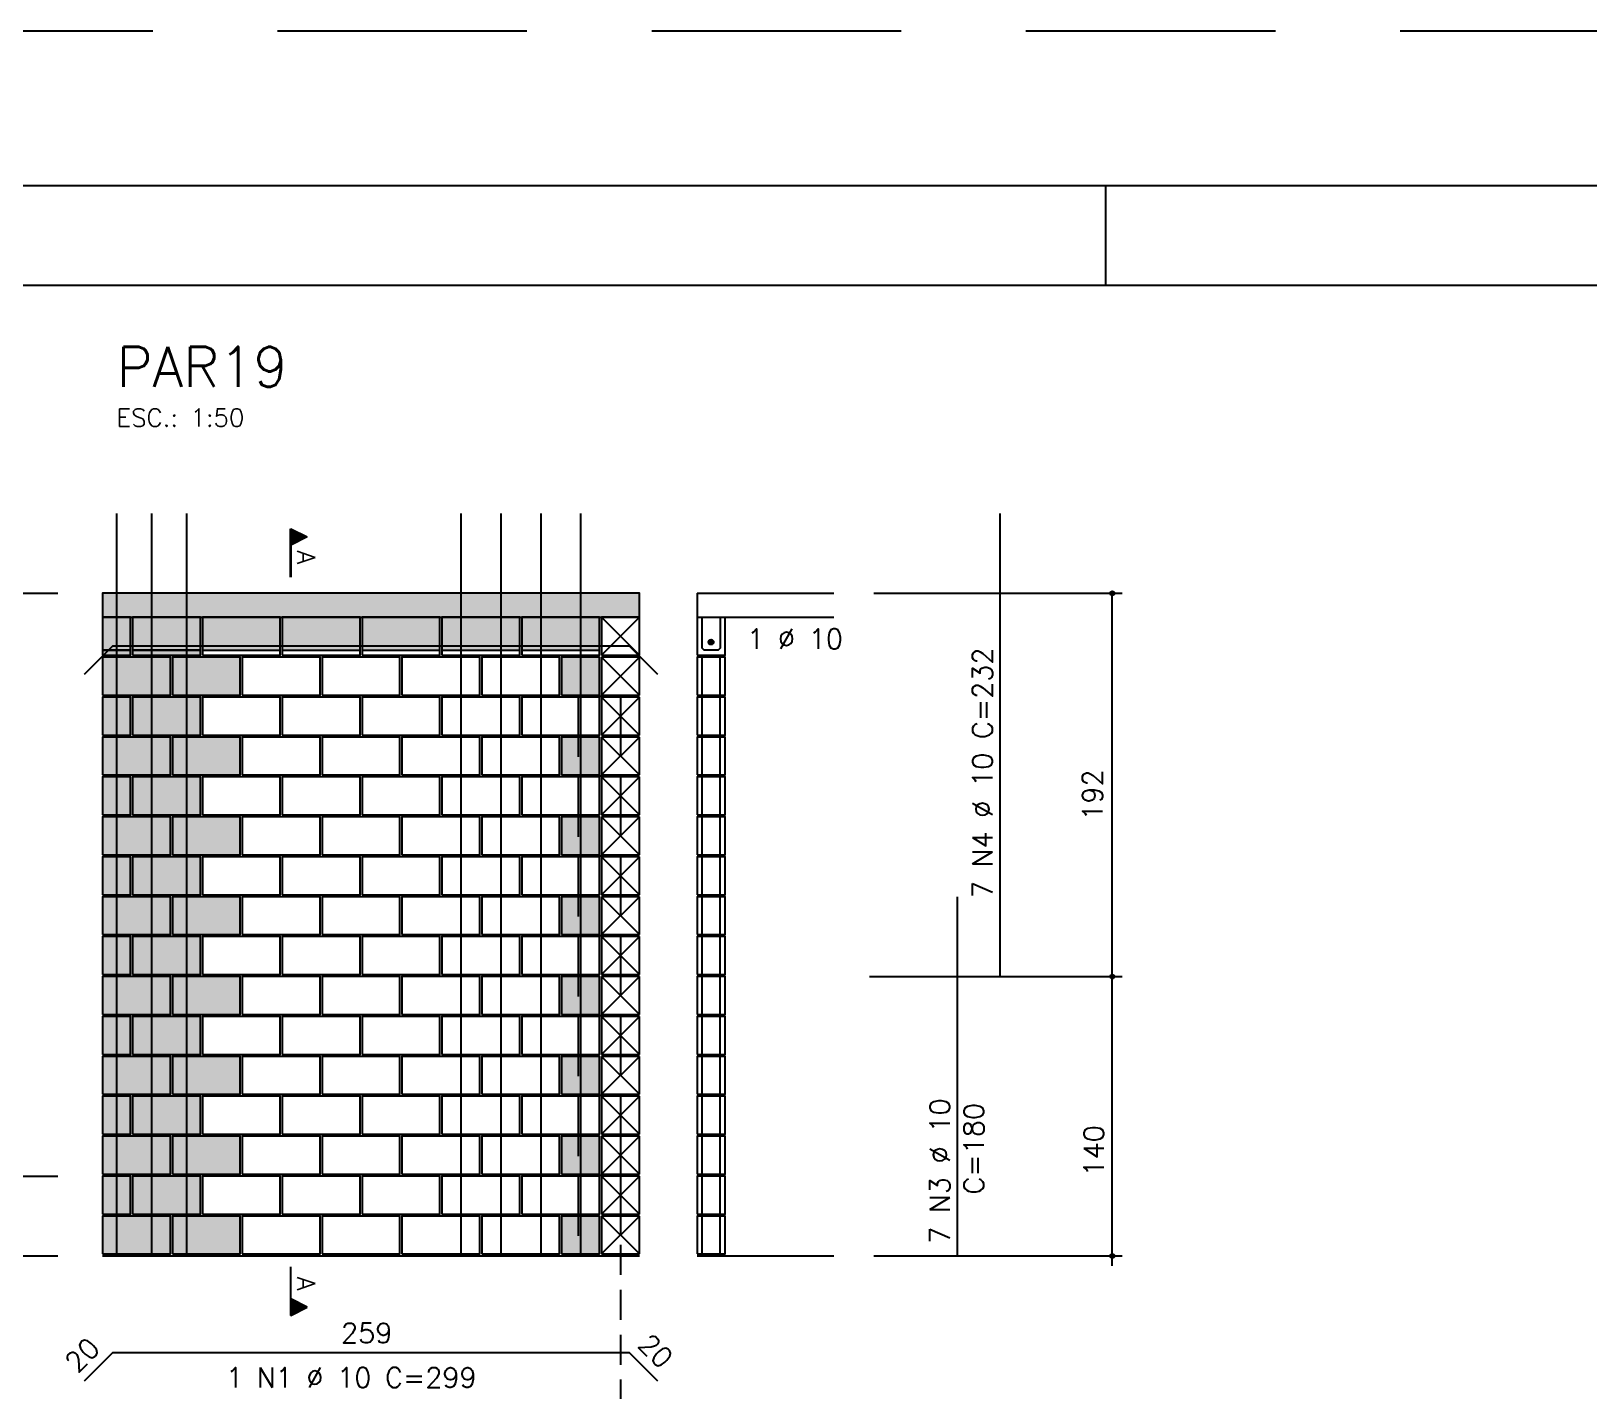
# Model space of a CAD drawing. Extents: x -1.9 to 86, y -1.6 to 60.9.
# Drawn here: x 54.83 to 70.44, y 47.32 to 60.95 of the extents above; entities that cross this region are included whole.
import ezdxf

# ---------------------------------------------------------------- set-up
doc = ezdxf.new("R2010")
doc.units = 0
doc.header["$MEASUREMENT"] = 0
doc.linetypes.add('ESTILO_TQS_0001', pattern=[0.45, 0.3, -0.15])
doc.linetypes.add('HIDDEN', pattern=[0.375, 0.25, -0.125])
doc.layers.get('0').update_dxf_attribs({"linetype": 'CONTINUOUS'})
doc.layers.get('Defpoints').update_dxf_attribs({"linetype": 'CONTINUOUS'})
for name, color, linetype in [('ARQ_FOLHA', 7, 'CONTINUOUS'), ('PENA_01', 1, 'CONTINUOUS'), ('PENA_02', 2, 'CONTINUOUS'), ('PENA_03', 3, 'CONTINUOUS'), ('PENA_05', 5, 'CONTINUOUS'), ('PENA_06', 6, 'CONTINUOUS'), ('PENA_09', 254, 'CONTINUOUS'), ('PENA_11', 252, 'CONTINUOUS'), ('PENA_21', 100, 'CONTINUOUS'), ('PENA_23', 50, 'CONTINUOUS'), ('PENA_28', 135, 'CONTINUOUS')]:
    doc.layers.add(name, color=color, linetype=linetype)
doc.styles.get("Standard").update_dxf_attribs({"font": 'ROMANS.SHX'})

# ---------------------------------------------------------------- blocks, each defined once
blk = doc.blocks.new('FOLHA A1 - 841 X 594')
at = {"layer": 'ARQ_FOLHA', "color": 1}
blk.add_line((-185, 584), (-185, 594), dxfattribs=at)
for points in [[(-841, 0), (0, 0), (0, 594), (-841, 594)], [(-816, 10), (-10, 10), (-10, 584), (-816, 584)]]:
    blk.add_lwpolyline(points, close=True, dxfattribs=at)
at = {"layer": 'Defpoints', "color": 8, "linetype": 'HIDDEN', "ltscale": 100}
blk.add_lwpolyline([(-860.5, 609.5), (-860.5, -15.5), (19.5, -15.5), (19.5, 609.5)], close=True, dxfattribs=at)
blk = doc.blocks.new('*U24')
blk.add_blockref('FOLHA A1 - 841 X 594', (0, 0))

msp = doc.modelspace()

# ---------------------------------------------------------------- linework, layer by layer
at = {"layer": 'PENA_01', "linetype": 'Continuous'}
for p, q in [((52.968851, 55.315337), (55.099715, 55.315337)), ((55.547207, 54.745337), (55.827207, 54.745337)), ((55.847207, 54.745337), (56.527207, 54.745337)), ((56.547207, 54.745337), (57.327207, 54.745337)), ((57.347207, 54.745337), (58.127207, 54.745337)), ((58.147207, 54.745337), (58.927207, 54.745337)), ((58.947207, 54.745337), (59.727207, 54.745337)), ((59.747207, 54.745337), (60.527207, 54.745337)), ((52.968851, 49.475337), (55.099715, 49.475337)), ((52.968851, 48.675337), (55.099715, 48.675337))]:
    msp.add_line(p, q, dxfattribs=at)
at = {"layer": 'PENA_01', "linetype": 'ESTILO_TQS_0001'}
msp.add_line((60.737207, 49.685337), (60.737207, 46.84764), dxfattribs=at)
at = {"layer": 'PENA_02', "linetype": 'Continuous'}
for p, q in [((60.927207, 55.075337), (60.547207, 55.075337)), ((60.547207, 55.075337), (60.547207, 54.695337)), ((60.927207, 54.695337), (60.927207, 55.075337)), ((60.547207, 54.695337), (60.927207, 54.695337)), ((60.927207, 54.675337), (60.547207, 54.675337)), ((60.547207, 54.675337), (60.547207, 54.295337)), ((60.927207, 54.295337), (60.927207, 54.675337)), ((60.547207, 54.295337), (60.927207, 54.295337)), ((60.927207, 54.275337), (60.547207, 54.275337)), ((60.547207, 54.275337), (60.547207, 53.895337)), ((60.927207, 53.895337), (60.927207, 54.275337)), ((60.547207, 53.895337), (60.927207, 53.895337)), ((60.927207, 53.875337), (60.547207, 53.875337)), ((60.547207, 53.875337), (60.547207, 53.495337)), ((60.927207, 53.495337), (60.927207, 53.875337)), ((60.547207, 53.495337), (60.927207, 53.495337)), ((60.927207, 53.475337), (60.547207, 53.475337)), ((60.547207, 53.475337), (60.547207, 53.095337)), ((60.927207, 53.095337), (60.927207, 53.475337)), ((60.547207, 53.095337), (60.927207, 53.095337)), ((60.927207, 53.075337), (60.547207, 53.075337)), ((60.547207, 53.075337), (60.547207, 52.695337)), ((60.927207, 52.695337), (60.927207, 53.075337)), ((60.547207, 52.695337), (60.927207, 52.695337)), ((60.927207, 52.675337), (60.547207, 52.675337)), ((60.547207, 52.675337), (60.547207, 52.295337)), ((60.927207, 52.295337), (60.927207, 52.675337)), ((60.547207, 52.295337), (60.927207, 52.295337)), ((60.927207, 52.275337), (60.547207, 52.275337)), ((60.547207, 52.275337), (60.547207, 51.895337)), ((60.927207, 51.895337), (60.927207, 52.275337)), ((60.547207, 51.895337), (60.927207, 51.895337)), ((60.927207, 51.875337), (60.547207, 51.875337)), ((60.547207, 51.875337), (60.547207, 51.495337)), ((60.927207, 51.495337), (60.927207, 51.875337)), ((60.547207, 51.495337), (60.927207, 51.495337)), ((60.927207, 51.475337), (60.547207, 51.475337)), ((60.547207, 51.475337), (60.547207, 51.095337)), ((60.927207, 51.095337), (60.927207, 51.475337)), ((60.547207, 51.095337), (60.927207, 51.095337)), ((60.927207, 51.075337), (60.547207, 51.075337)), ((60.547207, 51.075337), (60.547207, 50.695337)), ((60.927207, 50.695337), (60.927207, 51.075337)), ((60.547207, 50.695337), (60.927207, 50.695337)), ((60.927207, 50.675337), (60.547207, 50.675337)), ((60.547207, 50.675337), (60.547207, 50.295337)), ((60.927207, 50.295337), (60.927207, 50.675337)), ((60.547207, 50.295337), (60.927207, 50.295337)), ((60.927207, 50.275337), (60.547207, 50.275337)), ((60.547207, 50.275337), (60.547207, 49.895337)), ((60.927207, 49.895337), (60.927207, 50.275337)), ((60.547207, 49.895337), (60.927207, 49.895337)), ((60.927207, 49.875337), (60.547207, 49.875337)), ((60.547207, 49.875337), (60.547207, 49.495337)), ((60.927207, 49.495337), (60.927207, 49.875337)), ((60.547207, 49.495337), (60.927207, 49.495337)), ((60.927207, 49.475337), (60.547207, 49.475337)), ((60.547207, 49.475337), (60.547207, 49.095337)), ((60.927207, 49.095337), (60.927207, 49.475337)), ((60.547207, 49.095337), (60.927207, 49.095337)), ((60.927207, 49.075337), (60.547207, 49.075337)), ((60.547207, 49.075337), (60.547207, 48.695337)), ((60.927207, 48.695337), (60.927207, 49.075337)), ((55.547207, 48.675337), (60.927207, 48.675337)), ((60.547207, 48.695337), (60.927207, 48.695337))]:
    msp.add_line(p, q, dxfattribs=at)
for points in [[(55.547207, 55.075337), (60.927207, 55.075337), (60.927207, 55.315337), (55.547207, 55.315337), (55.547207, 55.075337)], [(55.547207, 54.695337), (55.827207, 54.695337), (55.827207, 55.075337), (55.547207, 55.075337), (55.547207, 54.695337)], [(55.847207, 54.695337), (56.527207, 54.695337), (56.527207, 55.075337), (55.847207, 55.075337), (55.847207, 54.695337)], [(56.547207, 54.695337), (57.327207, 54.695337), (57.327207, 55.075337), (56.547207, 55.075337), (56.547207, 54.695337)], [(57.347207, 54.695337), (58.127207, 54.695337), (58.127207, 55.075337), (57.347207, 55.075337), (57.347207, 54.695337)], [(58.147207, 54.695337), (58.927207, 54.695337), (58.927207, 55.075337), (58.147207, 55.075337), (58.147207, 54.695337)], [(58.947207, 54.695337), (59.727207, 54.695337), (59.727207, 55.075337), (58.947207, 55.075337), (58.947207, 54.695337)], [(59.747207, 54.695337), (60.527207, 54.695337), (60.527207, 55.075337), (59.747207, 55.075337), (59.747207, 54.695337)], [(55.547207, 54.295337), (56.227207, 54.295337), (56.227207, 54.675337), (55.547207, 54.675337), (55.547207, 54.295337)], [(56.247207, 54.295337), (56.927207, 54.295337), (56.927207, 54.675337), (56.247207, 54.675337), (56.247207, 54.295337)], [(56.947207, 54.295337), (57.727207, 54.295337), (57.727207, 54.675337), (56.947207, 54.675337), (56.947207, 54.295337)], [(57.747207, 54.295337), (58.527207, 54.295337), (58.527207, 54.675337), (57.747207, 54.675337), (57.747207, 54.295337)], [(58.547207, 54.295337), (59.327207, 54.295337), (59.327207, 54.675337), (58.547207, 54.675337), (58.547207, 54.295337)], [(59.347207, 54.295337), (60.127207, 54.295337), (60.127207, 54.675337), (59.347207, 54.675337), (59.347207, 54.295337)], [(60.147207, 54.295337), (60.527207, 54.295337), (60.527207, 54.675337), (60.147207, 54.675337), (60.147207, 54.295337)], [(55.547207, 53.895337), (55.827207, 53.895337), (55.827207, 54.275337), (55.547207, 54.275337), (55.547207, 53.895337)], [(55.847207, 53.895337), (56.527207, 53.895337), (56.527207, 54.275337), (55.847207, 54.275337), (55.847207, 53.895337)], [(56.547207, 53.895337), (57.327207, 53.895337), (57.327207, 54.275337), (56.547207, 54.275337), (56.547207, 53.895337)], [(57.347207, 53.895337), (58.127207, 53.895337), (58.127207, 54.275337), (57.347207, 54.275337), (57.347207, 53.895337)], [(58.147207, 53.895337), (58.927207, 53.895337), (58.927207, 54.275337), (58.147207, 54.275337), (58.147207, 53.895337)], [(58.947207, 53.895337), (59.727207, 53.895337), (59.727207, 54.275337), (58.947207, 54.275337), (58.947207, 53.895337)], [(59.747207, 53.895337), (60.527207, 53.895337), (60.527207, 54.275337), (59.747207, 54.275337), (59.747207, 53.895337)], [(55.547207, 53.495337), (56.227207, 53.495337), (56.227207, 53.875337), (55.547207, 53.875337), (55.547207, 53.495337)], [(56.247207, 53.495337), (56.927207, 53.495337), (56.927207, 53.875337), (56.247207, 53.875337), (56.247207, 53.495337)], [(56.947207, 53.495337), (57.727207, 53.495337), (57.727207, 53.875337), (56.947207, 53.875337), (56.947207, 53.495337)], [(57.747207, 53.495337), (58.527207, 53.495337), (58.527207, 53.875337), (57.747207, 53.875337), (57.747207, 53.495337)], [(58.547207, 53.495337), (59.327207, 53.495337), (59.327207, 53.875337), (58.547207, 53.875337), (58.547207, 53.495337)], [(59.347207, 53.495337), (60.127207, 53.495337), (60.127207, 53.875337), (59.347207, 53.875337), (59.347207, 53.495337)], [(60.147207, 53.495337), (60.527207, 53.495337), (60.527207, 53.875337), (60.147207, 53.875337), (60.147207, 53.495337)], [(55.547207, 53.095337), (55.827207, 53.095337), (55.827207, 53.475337), (55.547207, 53.475337), (55.547207, 53.095337)], [(55.847207, 53.095337), (56.527207, 53.095337), (56.527207, 53.475337), (55.847207, 53.475337), (55.847207, 53.095337)], [(56.547207, 53.095337), (57.327207, 53.095337), (57.327207, 53.475337), (56.547207, 53.475337), (56.547207, 53.095337)], [(57.347207, 53.095337), (58.127207, 53.095337), (58.127207, 53.475337), (57.347207, 53.475337), (57.347207, 53.095337)], [(58.147207, 53.095337), (58.927207, 53.095337), (58.927207, 53.475337), (58.147207, 53.475337), (58.147207, 53.095337)], [(58.947207, 53.095337), (59.727207, 53.095337), (59.727207, 53.475337), (58.947207, 53.475337), (58.947207, 53.095337)], [(59.747207, 53.095337), (60.527207, 53.095337), (60.527207, 53.475337), (59.747207, 53.475337), (59.747207, 53.095337)], [(55.547207, 52.695337), (56.227207, 52.695337), (56.227207, 53.075337), (55.547207, 53.075337), (55.547207, 52.695337)], [(56.247207, 52.695337), (56.927207, 52.695337), (56.927207, 53.075337), (56.247207, 53.075337), (56.247207, 52.695337)], [(56.947207, 52.695337), (57.727207, 52.695337), (57.727207, 53.075337), (56.947207, 53.075337), (56.947207, 52.695337)], [(57.747207, 52.695337), (58.527207, 52.695337), (58.527207, 53.075337), (57.747207, 53.075337), (57.747207, 52.695337)], [(58.547207, 52.695337), (59.327207, 52.695337), (59.327207, 53.075337), (58.547207, 53.075337), (58.547207, 52.695337)], [(59.347207, 52.695337), (60.127207, 52.695337), (60.127207, 53.075337), (59.347207, 53.075337), (59.347207, 52.695337)], [(60.147207, 52.695337), (60.527207, 52.695337), (60.527207, 53.075337), (60.147207, 53.075337), (60.147207, 52.695337)], [(55.547207, 52.295337), (55.827207, 52.295337), (55.827207, 52.675337), (55.547207, 52.675337), (55.547207, 52.295337)], [(55.847207, 52.295337), (56.527207, 52.295337), (56.527207, 52.675337), (55.847207, 52.675337), (55.847207, 52.295337)], [(56.547207, 52.295337), (57.327207, 52.295337), (57.327207, 52.675337), (56.547207, 52.675337), (56.547207, 52.295337)], [(57.347207, 52.295337), (58.127207, 52.295337), (58.127207, 52.675337), (57.347207, 52.675337), (57.347207, 52.295337)], [(58.147207, 52.295337), (58.927207, 52.295337), (58.927207, 52.675337), (58.147207, 52.675337), (58.147207, 52.295337)], [(58.947207, 52.295337), (59.727207, 52.295337), (59.727207, 52.675337), (58.947207, 52.675337), (58.947207, 52.295337)], [(59.747207, 52.295337), (60.527207, 52.295337), (60.527207, 52.675337), (59.747207, 52.675337), (59.747207, 52.295337)], [(55.547207, 51.895337), (56.227207, 51.895337), (56.227207, 52.275337), (55.547207, 52.275337), (55.547207, 51.895337)], [(56.247207, 51.895337), (56.927207, 51.895337), (56.927207, 52.275337), (56.247207, 52.275337), (56.247207, 51.895337)], [(56.947207, 51.895337), (57.727207, 51.895337), (57.727207, 52.275337), (56.947207, 52.275337), (56.947207, 51.895337)], [(57.747207, 51.895337), (58.527207, 51.895337), (58.527207, 52.275337), (57.747207, 52.275337), (57.747207, 51.895337)], [(58.547207, 51.895337), (59.327207, 51.895337), (59.327207, 52.275337), (58.547207, 52.275337), (58.547207, 51.895337)], [(59.347207, 51.895337), (60.127207, 51.895337), (60.127207, 52.275337), (59.347207, 52.275337), (59.347207, 51.895337)], [(60.147207, 51.895337), (60.527207, 51.895337), (60.527207, 52.275337), (60.147207, 52.275337), (60.147207, 51.895337)], [(55.547207, 51.495337), (55.827207, 51.495337), (55.827207, 51.875337), (55.547207, 51.875337), (55.547207, 51.495337)], [(55.847207, 51.495337), (56.527207, 51.495337), (56.527207, 51.875337), (55.847207, 51.875337), (55.847207, 51.495337)], [(56.547207, 51.495337), (57.327207, 51.495337), (57.327207, 51.875337), (56.547207, 51.875337), (56.547207, 51.495337)], [(57.347207, 51.495337), (58.127207, 51.495337), (58.127207, 51.875337), (57.347207, 51.875337), (57.347207, 51.495337)], [(58.147207, 51.495337), (58.927207, 51.495337), (58.927207, 51.875337), (58.147207, 51.875337), (58.147207, 51.495337)], [(58.947207, 51.495337), (59.727207, 51.495337), (59.727207, 51.875337), (58.947207, 51.875337), (58.947207, 51.495337)], [(59.747207, 51.495337), (60.527207, 51.495337), (60.527207, 51.875337), (59.747207, 51.875337), (59.747207, 51.495337)], [(55.547207, 51.095337), (56.227207, 51.095337), (56.227207, 51.475337), (55.547207, 51.475337), (55.547207, 51.095337)], [(56.247207, 51.095337), (56.927207, 51.095337), (56.927207, 51.475337), (56.247207, 51.475337), (56.247207, 51.095337)], [(56.947207, 51.095337), (57.727207, 51.095337), (57.727207, 51.475337), (56.947207, 51.475337), (56.947207, 51.095337)], [(57.747207, 51.095337), (58.527207, 51.095337), (58.527207, 51.475337), (57.747207, 51.475337), (57.747207, 51.095337)], [(58.547207, 51.095337), (59.327207, 51.095337), (59.327207, 51.475337), (58.547207, 51.475337), (58.547207, 51.095337)], [(59.347207, 51.095337), (60.127207, 51.095337), (60.127207, 51.475337), (59.347207, 51.475337), (59.347207, 51.095337)], [(60.147207, 51.095337), (60.527207, 51.095337), (60.527207, 51.475337), (60.147207, 51.475337), (60.147207, 51.095337)], [(55.547207, 50.695337), (55.827207, 50.695337), (55.827207, 51.075337), (55.547207, 51.075337), (55.547207, 50.695337)], [(55.847207, 50.695337), (56.527207, 50.695337), (56.527207, 51.075337), (55.847207, 51.075337), (55.847207, 50.695337)], [(56.547207, 50.695337), (57.327207, 50.695337), (57.327207, 51.075337), (56.547207, 51.075337), (56.547207, 50.695337)], [(57.347207, 50.695337), (58.127207, 50.695337), (58.127207, 51.075337), (57.347207, 51.075337), (57.347207, 50.695337)], [(58.147207, 50.695337), (58.927207, 50.695337), (58.927207, 51.075337), (58.147207, 51.075337), (58.147207, 50.695337)], [(58.947207, 50.695337), (59.727207, 50.695337), (59.727207, 51.075337), (58.947207, 51.075337), (58.947207, 50.695337)], [(59.747207, 50.695337), (60.527207, 50.695337), (60.527207, 51.075337), (59.747207, 51.075337), (59.747207, 50.695337)], [(55.547207, 50.295337), (56.227207, 50.295337), (56.227207, 50.675337), (55.547207, 50.675337), (55.547207, 50.295337)], [(56.247207, 50.295337), (56.927207, 50.295337), (56.927207, 50.675337), (56.247207, 50.675337), (56.247207, 50.295337)], [(56.947207, 50.295337), (57.727207, 50.295337), (57.727207, 50.675337), (56.947207, 50.675337), (56.947207, 50.295337)], [(57.747207, 50.295337), (58.527207, 50.295337), (58.527207, 50.675337), (57.747207, 50.675337), (57.747207, 50.295337)], [(58.547207, 50.295337), (59.327207, 50.295337), (59.327207, 50.675337), (58.547207, 50.675337), (58.547207, 50.295337)], [(59.347207, 50.295337), (60.127207, 50.295337), (60.127207, 50.675337), (59.347207, 50.675337), (59.347207, 50.295337)], [(60.147207, 50.295337), (60.527207, 50.295337), (60.527207, 50.675337), (60.147207, 50.675337), (60.147207, 50.295337)], [(55.547207, 49.895337), (55.827207, 49.895337), (55.827207, 50.275337), (55.547207, 50.275337), (55.547207, 49.895337)], [(55.847207, 49.895337), (56.527207, 49.895337), (56.527207, 50.275337), (55.847207, 50.275337), (55.847207, 49.895337)], [(56.547207, 49.895337), (57.327207, 49.895337), (57.327207, 50.275337), (56.547207, 50.275337), (56.547207, 49.895337)], [(57.347207, 49.895337), (58.127207, 49.895337), (58.127207, 50.275337), (57.347207, 50.275337), (57.347207, 49.895337)], [(58.147207, 49.895337), (58.927207, 49.895337), (58.927207, 50.275337), (58.147207, 50.275337), (58.147207, 49.895337)], [(58.947207, 49.895337), (59.727207, 49.895337), (59.727207, 50.275337), (58.947207, 50.275337), (58.947207, 49.895337)], [(59.747207, 49.895337), (60.527207, 49.895337), (60.527207, 50.275337), (59.747207, 50.275337), (59.747207, 49.895337)], [(55.547207, 49.495337), (56.227207, 49.495337), (56.227207, 49.875337), (55.547207, 49.875337), (55.547207, 49.495337)], [(56.247207, 49.495337), (56.927207, 49.495337), (56.927207, 49.875337), (56.247207, 49.875337), (56.247207, 49.495337)], [(56.947207, 49.495337), (57.727207, 49.495337), (57.727207, 49.875337), (56.947207, 49.875337), (56.947207, 49.495337)], [(57.747207, 49.495337), (58.527207, 49.495337), (58.527207, 49.875337), (57.747207, 49.875337), (57.747207, 49.495337)], [(58.547207, 49.495337), (59.327207, 49.495337), (59.327207, 49.875337), (58.547207, 49.875337), (58.547207, 49.495337)], [(59.347207, 49.495337), (60.127207, 49.495337), (60.127207, 49.875337), (59.347207, 49.875337), (59.347207, 49.495337)], [(60.147207, 49.495337), (60.527207, 49.495337), (60.527207, 49.875337), (60.147207, 49.875337), (60.147207, 49.495337)], [(55.547207, 49.095337), (55.827207, 49.095337), (55.827207, 49.475337), (55.547207, 49.475337), (55.547207, 49.095337)], [(55.847207, 49.095337), (56.527207, 49.095337), (56.527207, 49.475337), (55.847207, 49.475337), (55.847207, 49.095337)], [(56.547207, 49.095337), (57.327207, 49.095337), (57.327207, 49.475337), (56.547207, 49.475337), (56.547207, 49.095337)], [(57.347207, 49.095337), (58.127207, 49.095337), (58.127207, 49.475337), (57.347207, 49.475337), (57.347207, 49.095337)], [(58.147207, 49.095337), (58.927207, 49.095337), (58.927207, 49.475337), (58.147207, 49.475337), (58.147207, 49.095337)], [(58.947207, 49.095337), (59.727207, 49.095337), (59.727207, 49.475337), (58.947207, 49.475337), (58.947207, 49.095337)], [(59.747207, 49.095337), (60.527207, 49.095337), (60.527207, 49.475337), (59.747207, 49.475337), (59.747207, 49.095337)], [(55.547207, 48.695337), (56.227207, 48.695337), (56.227207, 49.075337), (55.547207, 49.075337), (55.547207, 48.695337)], [(56.247207, 48.695337), (56.927207, 48.695337), (56.927207, 49.075337), (56.247207, 49.075337), (56.247207, 48.695337)], [(56.947207, 48.695337), (57.727207, 48.695337), (57.727207, 49.075337), (56.947207, 49.075337), (56.947207, 48.695337)], [(57.747207, 48.695337), (58.527207, 48.695337), (58.527207, 49.075337), (57.747207, 49.075337), (57.747207, 48.695337)], [(58.547207, 48.695337), (59.327207, 48.695337), (59.327207, 49.075337), (58.547207, 49.075337), (58.547207, 48.695337)], [(59.347207, 48.695337), (60.127207, 48.695337), (60.127207, 49.075337), (59.347207, 49.075337), (59.347207, 48.695337)], [(60.147207, 48.695337), (60.527207, 48.695337), (60.527207, 49.075337), (60.147207, 49.075337), (60.147207, 48.695337)]]:
    msp.add_lwpolyline(points, dxfattribs=at)
for centre, radius in [((65.665258, 55.315337), 0.02), ((65.665258, 55.315337), 0.01), ((65.665258, 51.475337), 0.02), ((65.665258, 51.475337), 0.01), ((65.665258, 48.675337), 0.02), ((65.665258, 48.675337), 0.01)]:
    msp.add_circle(centre, radius, dxfattribs=at)
at = {"layer": 'PENA_03', "linetype": 'Continuous'}
for p, q in [((57.431421, 55.476659), (57.431421, 55.963041)), ((57.431421, 55.963041), (57.597354, 55.880075)), ((57.432116, 55.961913), (57.595793, 55.880075)), ((57.432117, 55.961913), (57.432117, 55.798236)), ((57.444185, 55.956659), (57.444185, 55.80349)), ((57.456949, 55.950277), (57.456949, 55.809872)), ((57.469713, 55.943895), (57.469713, 55.816254)), ((57.482477, 55.937513), (57.482477, 55.822636)), ((57.495241, 55.931131), (57.495241, 55.829018)), ((57.508005, 55.924749), (57.508005, 55.8354)), ((57.520769, 55.918367), (57.520769, 55.841782)), ((57.533533, 55.911985), (57.533533, 55.848164)), ((57.546297, 55.905603), (57.546297, 55.854546)), ((57.559061, 55.899221), (57.559061, 55.860928)), ((57.571826, 55.892839), (57.571826, 55.86731)), ((57.58459, 55.886457), (57.58459, 55.873693)), ((57.597354, 55.880075), (57.432116, 55.797456)), ((57.595793, 55.880075), (57.432117, 55.798236)), ((57.432117, 55.797456), (57.432117, 55.476659)), ((61.505263, 55.315337), (61.505263, 54.695337)), ((61.505263, 55.315337), (62.875942, 55.315337)), ((63.275942, 55.315337), (65.765258, 55.315337)), ((65.665258, 48.574804), (65.665258, 55.315337)), ((60.547207, 54.695337), (60.927207, 55.075337)), ((60.927207, 54.695337), (60.547207, 55.075337)), ((61.505263, 55.075337), (62.875942, 55.075337)), ((60.547207, 54.295337), (60.927207, 54.675337)), ((60.927207, 54.295337), (60.547207, 54.675337)), ((61.555263, 54.295337), (61.555263, 54.675337)), ((61.735263, 54.295337), (61.735263, 54.675337)), ((60.547207, 53.895337), (60.927207, 54.275337)), ((60.927207, 53.895337), (60.547207, 54.275337)), ((61.555263, 53.895337), (61.555263, 54.275337)), ((61.735263, 53.895337), (61.735263, 54.275337)), ((60.547207, 53.495337), (60.927207, 53.875337)), ((60.927207, 53.495337), (60.547207, 53.875337)), ((61.555263, 53.495337), (61.555263, 53.875337)), ((61.735263, 53.495337), (61.735263, 53.875337)), ((60.547207, 53.095337), (60.927207, 53.475337)), ((60.927207, 53.095337), (60.547207, 53.475337)), ((61.555263, 53.095337), (61.555263, 53.475337)), ((61.735263, 53.095337), (61.735263, 53.475337)), ((60.547207, 52.695337), (60.927207, 53.075337)), ((60.927207, 52.695337), (60.547207, 53.075337)), ((61.555263, 52.695337), (61.555263, 53.075337)), ((61.735263, 52.695337), (61.735263, 53.075337)), ((60.547207, 52.295337), (60.927207, 52.675337)), ((60.927207, 52.295337), (60.547207, 52.675337)), ((61.555263, 52.295337), (61.555263, 52.675337)), ((61.735263, 52.295337), (61.735263, 52.675337)), ((60.547207, 51.895337), (60.927207, 52.275337)), ((60.927207, 51.895337), (60.547207, 52.275337)), ((61.555263, 51.895337), (61.555263, 52.275337)), ((61.735263, 51.895337), (61.735263, 52.275337)), ((60.547207, 51.495337), (60.927207, 51.875337)), ((60.927207, 51.495337), (60.547207, 51.875337)), ((61.555263, 51.495337), (61.555263, 51.875337)), ((61.735263, 51.495337), (61.735263, 51.875337)), ((60.547207, 51.095337), (60.927207, 51.475337)), ((60.927207, 51.095337), (60.547207, 51.475337)), ((61.555263, 51.095337), (61.555263, 51.475337)), ((61.735263, 51.095337), (61.735263, 51.475337)), ((63.234011, 51.475337), (65.765258, 51.475337)), ((60.547207, 50.695337), (60.927207, 51.075337)), ((60.927207, 50.695337), (60.547207, 51.075337)), ((61.555263, 50.695337), (61.555263, 51.075337)), ((61.735263, 50.695337), (61.735263, 51.075337)), ((60.547207, 50.295337), (60.927207, 50.675337)), ((60.927207, 50.295337), (60.547207, 50.675337)), ((61.555263, 50.295337), (61.555263, 50.675337)), ((61.735263, 50.295337), (61.735263, 50.675337)), ((60.547207, 49.895337), (60.927207, 50.275337)), ((60.927207, 49.895337), (60.547207, 50.275337)), ((61.555263, 49.895337), (61.555263, 50.275337)), ((61.735263, 49.895337), (61.735263, 50.275337)), ((60.547207, 49.495337), (60.927207, 49.875337)), ((60.927207, 49.495337), (60.547207, 49.875337)), ((61.555263, 49.495337), (61.555263, 49.875337)), ((61.735263, 49.495337), (61.735263, 49.875337)), ((60.547207, 49.095337), (60.927207, 49.475337)), ((60.927207, 49.095337), (60.547207, 49.475337)), ((61.555263, 49.095337), (61.555263, 49.475337)), ((61.735263, 49.095337), (61.735263, 49.475337)), ((60.547207, 48.695337), (60.927207, 49.075337)), ((60.927207, 48.695337), (60.547207, 49.075337)), ((61.555263, 48.695337), (61.555263, 49.075337)), ((61.735263, 48.695337), (61.735263, 49.075337)), ((57.431421, 48.564487), (57.431421, 48.078105)), ((57.432117, 48.24369), (57.432117, 48.564487)), ((61.505263, 48.675337), (62.875942, 48.675337)), ((63.275942, 48.675337), (65.765258, 48.675337)), ((57.597354, 48.161071), (57.432116, 48.24369)), ((57.432117, 48.079233), (57.432117, 48.24291)), ((57.595793, 48.161071), (57.432117, 48.24291)), ((57.444185, 48.084487), (57.444185, 48.237656)), ((57.431421, 48.078105), (57.597354, 48.161071)), ((57.432116, 48.079233), (57.595793, 48.161071)), ((57.456949, 48.090869), (57.456949, 48.231274)), ((57.469713, 48.097251), (57.469713, 48.224892)), ((57.482477, 48.103633), (57.482477, 48.21851)), ((57.495241, 48.110015), (57.495241, 48.212128)), ((57.508005, 48.116397), (57.508005, 48.205746)), ((57.520769, 48.122779), (57.520769, 48.199364)), ((57.533533, 48.129161), (57.533533, 48.192982)), ((57.546297, 48.135543), (57.546297, 48.1866)), ((57.559061, 48.141925), (57.559061, 48.180218)), ((57.571826, 48.148307), (57.571826, 48.173836)), ((57.58459, 48.154689), (57.58459, 48.167453))]:
    msp.add_line(p, q, dxfattribs=at)
for points in [[(61.505263, 54.695337), (61.785263, 54.695337), (61.785263, 55.075337)], [(61.735263, 55.075337), (61.735263, 54.765337), (61.715263, 54.745337), (61.575263, 54.745337), (61.555263, 54.765337), (61.555263, 55.075337)], [(61.505263, 54.295337), (61.785263, 54.295337), (61.785263, 54.675337), (61.505263, 54.675337), (61.505263, 54.295337)], [(61.505263, 53.895337), (61.785263, 53.895337), (61.785263, 54.275337), (61.505263, 54.275337), (61.505263, 53.895337)], [(61.505263, 53.495337), (61.785263, 53.495337), (61.785263, 53.875337), (61.505263, 53.875337), (61.505263, 53.495337)], [(61.505263, 53.095337), (61.785263, 53.095337), (61.785263, 53.475337), (61.505263, 53.475337), (61.505263, 53.095337)], [(61.505263, 52.695337), (61.785263, 52.695337), (61.785263, 53.075337), (61.505263, 53.075337), (61.505263, 52.695337)], [(61.505263, 52.295337), (61.785263, 52.295337), (61.785263, 52.675337), (61.505263, 52.675337), (61.505263, 52.295337)], [(61.505263, 51.895337), (61.785263, 51.895337), (61.785263, 52.275337), (61.505263, 52.275337), (61.505263, 51.895337)], [(61.505263, 51.495337), (61.785263, 51.495337), (61.785263, 51.875337), (61.505263, 51.875337), (61.505263, 51.495337)], [(61.505263, 51.095337), (61.785263, 51.095337), (61.785263, 51.475337), (61.505263, 51.475337), (61.505263, 51.095337)], [(61.505263, 50.695337), (61.785263, 50.695337), (61.785263, 51.075337), (61.505263, 51.075337), (61.505263, 50.695337)], [(61.505263, 50.295337), (61.785263, 50.295337), (61.785263, 50.675337), (61.505263, 50.675337), (61.505263, 50.295337)], [(61.505263, 49.895337), (61.785263, 49.895337), (61.785263, 50.275337), (61.505263, 50.275337), (61.505263, 49.895337)], [(61.505263, 49.495337), (61.785263, 49.495337), (61.785263, 49.875337), (61.505263, 49.875337), (61.505263, 49.495337)], [(61.505263, 49.095337), (61.785263, 49.095337), (61.785263, 49.475337), (61.505263, 49.475337), (61.505263, 49.095337)], [(61.505263, 48.695337), (61.785263, 48.695337), (61.785263, 49.075337), (61.505263, 49.075337), (61.505263, 48.695337)]]:
    msp.add_lwpolyline(points, dxfattribs=at)
msp.add_circle((61.644811, 54.826327), 0.025, dxfattribs=at)
for points in [[(61.669811, 54.826327), (61.632311, 54.847978), (61.621319, 54.834877)], [(61.669811, 54.826327), (61.621319, 54.834877), (61.621319, 54.817776)], [(61.669811, 54.826327), (61.621319, 54.817776), (61.632311, 54.804676)], [(61.669811, 54.826327), (61.649153, 54.850947), (61.632311, 54.847978)], [(61.669811, 54.826327), (61.632311, 54.804676), (61.649153, 54.801707)], [(61.669811, 54.826327), (61.663963, 54.842397), (61.649153, 54.850947)], [(61.669811, 54.826327), (61.649153, 54.801707), (61.663963, 54.810257)], [(61.669811, 54.826327), (61.663963, 54.810257), (61.669811, 54.826327)]]:
    msp.add_solid(points, dxfattribs=at)
at = {"layer": 'PENA_05', "linetype": 'Continuous'}
for p, q in [((64.541507, 51.475337), (64.541507, 56.115337)), ((55.647207, 54.785337), (55.364364, 54.502494)), ((60.827207, 54.785337), (55.647207, 54.785337)), ((61.11005, 54.502494), (60.827207, 54.785337)), ((60.317207, 53.675337), (60.317207, 54.285337)), ((60.317207, 54.285337), (60.737207, 54.285337)), ((60.737207, 54.285337), (60.737207, 53.675337)), ((60.317207, 52.875337), (60.317207, 53.485337)), ((60.317207, 53.485337), (60.737207, 53.485337)), ((60.737207, 53.485337), (60.737207, 52.875337)), ((60.317207, 52.075337), (60.317207, 52.685337)), ((60.317207, 52.685337), (60.737207, 52.685337)), ((60.737207, 52.685337), (60.737207, 52.075337)), ((64.115583, 48.675337), (64.115583, 52.275337)), ((60.317207, 51.275337), (60.317207, 51.885337)), ((60.317207, 51.885337), (60.737207, 51.885337)), ((60.737207, 51.885337), (60.737207, 51.275337)), ((60.317207, 50.475337), (60.317207, 51.085337)), ((60.317207, 51.085337), (60.737207, 51.085337)), ((60.737207, 51.085337), (60.737207, 50.475337)), ((60.317207, 49.675337), (60.317207, 50.285337)), ((60.317207, 50.285337), (60.737207, 50.285337)), ((60.737207, 50.285337), (60.737207, 49.675337)), ((60.317207, 48.875337), (60.317207, 49.485337)), ((60.317207, 49.485337), (60.737207, 49.485337)), ((60.737207, 49.485337), (60.737207, 48.875337)), ((55.647207, 47.703029), (55.364364, 47.420186)), ((60.827207, 47.703029), (55.647207, 47.703029)), ((61.11005, 47.420186), (60.827207, 47.703029))]:
    msp.add_line(p, q, dxfattribs=at)
for points in [[(55.687207, 56.115337), (55.687207, 48.675337)], [(56.037207, 56.115337), (56.037207, 48.675337)], [(56.387207, 56.115337), (56.387207, 48.675337)], [(59.137207, 56.115337), (59.137207, 48.675337)], [(59.537207, 56.115337), (59.537207, 48.675337)], [(59.937207, 56.115337), (59.937207, 48.675337)], [(60.337207, 56.115337), (60.337207, 48.675337)]]:
    msp.add_lwpolyline(points, dxfattribs=at)
at = {"layer": 'PENA_09', "linetype": 'Continuous'}
for points in [[(55.547207, 54.745337), (55.827207, 54.745337), (55.827207, 55.075337), (55.547207, 55.075337), (55.547207, 54.745337)], [(55.847207, 54.745337), (56.527207, 54.745337), (56.527207, 55.075337), (55.847207, 55.075337), (55.847207, 54.745337)], [(56.547207, 54.745337), (57.327207, 54.745337), (57.327207, 55.075337), (56.547207, 55.075337), (56.547207, 54.745337)], [(57.347207, 54.745337), (58.127207, 54.745337), (58.127207, 55.075337), (57.347207, 55.075337), (57.347207, 54.745337)], [(58.147207, 54.745337), (58.927207, 54.745337), (58.927207, 55.075337), (58.147207, 55.075337), (58.147207, 54.745337)], [(58.947207, 54.745337), (59.727207, 54.745337), (59.727207, 55.075337), (58.947207, 55.075337), (58.947207, 54.745337)], [(59.747207, 54.745337), (60.527207, 54.745337), (60.527207, 55.075337), (59.747207, 55.075337), (59.747207, 54.745337)]]:
    msp.add_lwpolyline(points, dxfattribs=at)
for points in [[(55.547207, 54.745337), (55.827207, 54.745337), (55.827207, 55.075337)], [(55.547207, 54.745337), (55.827207, 55.075337), (55.547207, 55.075337)], [(55.547207, 54.745337), (55.547207, 55.075337), (55.547207, 54.745337)], [(55.847207, 54.745337), (56.527207, 54.745337), (56.527207, 55.075337)], [(55.847207, 54.745337), (56.527207, 55.075337), (55.847207, 55.075337)], [(55.847207, 54.745337), (55.847207, 55.075337), (55.847207, 54.745337)], [(56.547207, 54.745337), (57.327207, 54.745337), (57.327207, 55.075337)], [(56.547207, 54.745337), (57.327207, 55.075337), (56.547207, 55.075337)], [(56.547207, 54.745337), (56.547207, 55.075337), (56.547207, 54.745337)], [(57.347207, 54.745337), (58.127207, 54.745337), (58.127207, 55.075337)], [(57.347207, 54.745337), (58.127207, 55.075337), (57.347207, 55.075337)], [(57.347207, 54.745337), (57.347207, 55.075337), (57.347207, 54.745337)], [(58.147207, 54.745337), (58.927207, 54.745337), (58.927207, 55.075337)], [(58.147207, 54.745337), (58.927207, 55.075337), (58.147207, 55.075337)], [(58.147207, 54.745337), (58.147207, 55.075337), (58.147207, 54.745337)], [(58.947207, 54.745337), (59.727207, 54.745337), (59.727207, 55.075337)], [(58.947207, 54.745337), (59.727207, 55.075337), (58.947207, 55.075337)], [(58.947207, 54.745337), (58.947207, 55.075337), (58.947207, 54.745337)], [(59.747207, 54.745337), (60.527207, 54.745337), (60.527207, 55.075337)], [(59.747207, 54.745337), (60.527207, 55.075337), (59.747207, 55.075337)], [(59.747207, 54.745337), (59.747207, 55.075337), (59.747207, 54.745337)]]:
    msp.add_solid(points, dxfattribs=at)
at = {"layer": 'PENA_11', "linetype": 'Continuous'}
for points in [[(55.547207, 55.075337), (60.927207, 55.075337), (60.927207, 55.315337)], [(55.547207, 55.075337), (60.927207, 55.315337), (55.547207, 55.315337)], [(55.547207, 55.075337), (55.547207, 55.315337), (55.547207, 55.075337)]]:
    msp.add_solid(points, dxfattribs=at)
at = {"layer": 'PENA_21', "linetype": 'Continuous'}
for points in [[(55.547207, 54.295337), (56.227207, 54.295337), (56.227207, 54.675337), (55.547207, 54.675337), (55.547207, 54.295337)], [(55.847207, 54.695337), (56.527207, 54.695337), (56.527207, 54.745337), (55.847207, 54.745337), (55.847207, 54.695337)], [(56.247207, 54.295337), (56.927207, 54.295337), (56.927207, 54.675337), (56.247207, 54.675337), (56.247207, 54.295337)], [(55.847207, 53.895337), (56.527207, 53.895337), (56.527207, 54.275337), (55.847207, 54.275337), (55.847207, 53.895337)], [(55.547207, 53.495337), (56.227207, 53.495337), (56.227207, 53.875337), (55.547207, 53.875337), (55.547207, 53.495337)], [(56.247207, 53.495337), (56.927207, 53.495337), (56.927207, 53.875337), (56.247207, 53.875337), (56.247207, 53.495337)], [(55.847207, 53.095337), (56.527207, 53.095337), (56.527207, 53.475337), (55.847207, 53.475337), (55.847207, 53.095337)], [(55.547207, 52.695337), (56.227207, 52.695337), (56.227207, 53.075337), (55.547207, 53.075337), (55.547207, 52.695337)], [(56.247207, 52.695337), (56.927207, 52.695337), (56.927207, 53.075337), (56.247207, 53.075337), (56.247207, 52.695337)], [(55.847207, 52.295337), (56.527207, 52.295337), (56.527207, 52.675337), (55.847207, 52.675337), (55.847207, 52.295337)], [(55.547207, 51.895337), (56.227207, 51.895337), (56.227207, 52.275337), (55.547207, 52.275337), (55.547207, 51.895337)], [(56.247207, 51.895337), (56.927207, 51.895337), (56.927207, 52.275337), (56.247207, 52.275337), (56.247207, 51.895337)], [(55.847207, 51.495337), (56.527207, 51.495337), (56.527207, 51.875337), (55.847207, 51.875337), (55.847207, 51.495337)], [(55.547207, 51.095337), (56.227207, 51.095337), (56.227207, 51.475337), (55.547207, 51.475337), (55.547207, 51.095337)], [(56.247207, 51.095337), (56.927207, 51.095337), (56.927207, 51.475337), (56.247207, 51.475337), (56.247207, 51.095337)], [(55.847207, 50.695337), (56.527207, 50.695337), (56.527207, 51.075337), (55.847207, 51.075337), (55.847207, 50.695337)], [(55.547207, 50.295337), (56.227207, 50.295337), (56.227207, 50.675337), (55.547207, 50.675337), (55.547207, 50.295337)], [(56.247207, 50.295337), (56.927207, 50.295337), (56.927207, 50.675337), (56.247207, 50.675337), (56.247207, 50.295337)], [(55.847207, 49.895337), (56.527207, 49.895337), (56.527207, 50.275337), (55.847207, 50.275337), (55.847207, 49.895337)], [(55.547207, 49.495337), (56.227207, 49.495337), (56.227207, 49.875337), (55.547207, 49.875337), (55.547207, 49.495337)], [(56.247207, 49.495337), (56.927207, 49.495337), (56.927207, 49.875337), (56.247207, 49.875337), (56.247207, 49.495337)], [(55.847207, 49.095337), (56.527207, 49.095337), (56.527207, 49.475337), (55.847207, 49.475337), (55.847207, 49.095337)], [(55.547207, 48.695337), (56.227207, 48.695337), (56.227207, 49.075337), (55.547207, 49.075337), (55.547207, 48.695337)], [(56.247207, 48.695337), (56.927207, 48.695337), (56.927207, 49.075337), (56.247207, 49.075337), (56.247207, 48.695337)]]:
    msp.add_lwpolyline(points, dxfattribs=at)
for points in [[(55.547207, 54.295337), (56.227207, 54.295337), (56.227207, 54.675337)], [(55.547207, 54.295337), (56.227207, 54.675337), (55.547207, 54.675337)], [(55.547207, 54.295337), (55.547207, 54.675337), (55.547207, 54.295337)], [(55.847207, 54.695337), (56.527207, 54.695337), (56.527207, 54.745337)], [(55.847207, 54.695337), (56.527207, 54.745337), (55.847207, 54.745337)], [(55.847207, 54.695337), (55.847207, 54.745337), (55.847207, 54.695337)], [(56.247207, 54.295337), (56.927207, 54.295337), (56.927207, 54.675337)], [(56.247207, 54.295337), (56.927207, 54.675337), (56.247207, 54.675337)], [(56.247207, 54.295337), (56.247207, 54.675337), (56.247207, 54.295337)], [(55.847207, 53.895337), (56.527207, 53.895337), (56.527207, 54.275337)], [(55.847207, 53.895337), (56.527207, 54.275337), (55.847207, 54.275337)], [(55.847207, 53.895337), (55.847207, 54.275337), (55.847207, 53.895337)], [(55.547207, 53.495337), (56.227207, 53.495337), (56.227207, 53.875337)], [(55.547207, 53.495337), (56.227207, 53.875337), (55.547207, 53.875337)], [(55.547207, 53.495337), (55.547207, 53.875337), (55.547207, 53.495337)], [(56.247207, 53.495337), (56.927207, 53.495337), (56.927207, 53.875337)], [(56.247207, 53.495337), (56.927207, 53.875337), (56.247207, 53.875337)], [(56.247207, 53.495337), (56.247207, 53.875337), (56.247207, 53.495337)], [(55.847207, 53.095337), (56.527207, 53.095337), (56.527207, 53.475337)], [(55.847207, 53.095337), (56.527207, 53.475337), (55.847207, 53.475337)], [(55.847207, 53.095337), (55.847207, 53.475337), (55.847207, 53.095337)], [(55.547207, 52.695337), (56.227207, 52.695337), (56.227207, 53.075337)], [(55.547207, 52.695337), (56.227207, 53.075337), (55.547207, 53.075337)], [(55.547207, 52.695337), (55.547207, 53.075337), (55.547207, 52.695337)], [(56.247207, 52.695337), (56.927207, 52.695337), (56.927207, 53.075337)], [(56.247207, 52.695337), (56.927207, 53.075337), (56.247207, 53.075337)], [(56.247207, 52.695337), (56.247207, 53.075337), (56.247207, 52.695337)], [(55.847207, 52.295337), (56.527207, 52.295337), (56.527207, 52.675337)], [(55.847207, 52.295337), (56.527207, 52.675337), (55.847207, 52.675337)], [(55.847207, 52.295337), (55.847207, 52.675337), (55.847207, 52.295337)], [(55.547207, 51.895337), (56.227207, 51.895337), (56.227207, 52.275337)], [(55.547207, 51.895337), (56.227207, 52.275337), (55.547207, 52.275337)], [(55.547207, 51.895337), (55.547207, 52.275337), (55.547207, 51.895337)], [(56.247207, 51.895337), (56.927207, 51.895337), (56.927207, 52.275337)], [(56.247207, 51.895337), (56.927207, 52.275337), (56.247207, 52.275337)], [(56.247207, 51.895337), (56.247207, 52.275337), (56.247207, 51.895337)], [(55.847207, 51.495337), (56.527207, 51.495337), (56.527207, 51.875337)], [(55.847207, 51.495337), (56.527207, 51.875337), (55.847207, 51.875337)], [(55.847207, 51.495337), (55.847207, 51.875337), (55.847207, 51.495337)], [(55.547207, 51.095337), (56.227207, 51.095337), (56.227207, 51.475337)], [(55.547207, 51.095337), (56.227207, 51.475337), (55.547207, 51.475337)], [(55.547207, 51.095337), (55.547207, 51.475337), (55.547207, 51.095337)], [(56.247207, 51.095337), (56.927207, 51.095337), (56.927207, 51.475337)], [(56.247207, 51.095337), (56.927207, 51.475337), (56.247207, 51.475337)], [(56.247207, 51.095337), (56.247207, 51.475337), (56.247207, 51.095337)], [(55.847207, 50.695337), (56.527207, 50.695337), (56.527207, 51.075337)], [(55.847207, 50.695337), (56.527207, 51.075337), (55.847207, 51.075337)], [(55.847207, 50.695337), (55.847207, 51.075337), (55.847207, 50.695337)], [(55.547207, 50.295337), (56.227207, 50.295337), (56.227207, 50.675337)], [(55.547207, 50.295337), (56.227207, 50.675337), (55.547207, 50.675337)], [(55.547207, 50.295337), (55.547207, 50.675337), (55.547207, 50.295337)], [(56.247207, 50.295337), (56.927207, 50.295337), (56.927207, 50.675337)], [(56.247207, 50.295337), (56.927207, 50.675337), (56.247207, 50.675337)], [(56.247207, 50.295337), (56.247207, 50.675337), (56.247207, 50.295337)], [(55.847207, 49.895337), (56.527207, 49.895337), (56.527207, 50.275337)], [(55.847207, 49.895337), (56.527207, 50.275337), (55.847207, 50.275337)], [(55.847207, 49.895337), (55.847207, 50.275337), (55.847207, 49.895337)], [(55.547207, 49.495337), (56.227207, 49.495337), (56.227207, 49.875337)], [(55.547207, 49.495337), (56.227207, 49.875337), (55.547207, 49.875337)], [(55.547207, 49.495337), (55.547207, 49.875337), (55.547207, 49.495337)], [(56.247207, 49.495337), (56.927207, 49.495337), (56.927207, 49.875337)], [(56.247207, 49.495337), (56.927207, 49.875337), (56.247207, 49.875337)], [(56.247207, 49.495337), (56.247207, 49.875337), (56.247207, 49.495337)], [(55.847207, 49.095337), (56.527207, 49.095337), (56.527207, 49.475337)], [(55.847207, 49.095337), (56.527207, 49.475337), (55.847207, 49.475337)], [(55.847207, 49.095337), (55.847207, 49.475337), (55.847207, 49.095337)], [(55.547207, 48.695337), (56.227207, 48.695337), (56.227207, 49.075337)], [(55.547207, 48.695337), (56.227207, 49.075337), (55.547207, 49.075337)], [(55.547207, 48.695337), (55.547207, 49.075337), (55.547207, 48.695337)], [(56.247207, 48.695337), (56.927207, 48.695337), (56.927207, 49.075337)], [(56.247207, 48.695337), (56.927207, 49.075337), (56.247207, 49.075337)], [(56.247207, 48.695337), (56.247207, 49.075337), (56.247207, 48.695337)]]:
    msp.add_solid(points, dxfattribs=at)
at = {"layer": 'PENA_23', "linetype": 'Continuous'}
for points in [[(60.147207, 54.295337), (60.527207, 54.295337), (60.527207, 54.675337), (60.147207, 54.675337), (60.147207, 54.295337)], [(60.147207, 53.495337), (60.527207, 53.495337), (60.527207, 53.875337), (60.147207, 53.875337), (60.147207, 53.495337)], [(60.147207, 52.695337), (60.527207, 52.695337), (60.527207, 53.075337), (60.147207, 53.075337), (60.147207, 52.695337)], [(60.147207, 51.895337), (60.527207, 51.895337), (60.527207, 52.275337), (60.147207, 52.275337), (60.147207, 51.895337)], [(60.147207, 51.095337), (60.527207, 51.095337), (60.527207, 51.475337), (60.147207, 51.475337), (60.147207, 51.095337)], [(60.147207, 50.295337), (60.527207, 50.295337), (60.527207, 50.675337), (60.147207, 50.675337), (60.147207, 50.295337)], [(60.147207, 49.495337), (60.527207, 49.495337), (60.527207, 49.875337), (60.147207, 49.875337), (60.147207, 49.495337)], [(60.147207, 48.695337), (60.527207, 48.695337), (60.527207, 49.075337), (60.147207, 49.075337), (60.147207, 48.695337)]]:
    msp.add_lwpolyline(points, dxfattribs=at)
for points in [[(60.147207, 54.295337), (60.527207, 54.295337), (60.527207, 54.675337)], [(60.147207, 54.295337), (60.527207, 54.675337), (60.147207, 54.675337)], [(60.147207, 54.295337), (60.147207, 54.675337), (60.147207, 54.295337)], [(60.147207, 53.495337), (60.527207, 53.495337), (60.527207, 53.875337)], [(60.147207, 53.495337), (60.527207, 53.875337), (60.147207, 53.875337)], [(60.147207, 53.495337), (60.147207, 53.875337), (60.147207, 53.495337)], [(60.147207, 52.695337), (60.527207, 52.695337), (60.527207, 53.075337)], [(60.147207, 52.695337), (60.527207, 53.075337), (60.147207, 53.075337)], [(60.147207, 52.695337), (60.147207, 53.075337), (60.147207, 52.695337)], [(60.147207, 51.895337), (60.527207, 51.895337), (60.527207, 52.275337)], [(60.147207, 51.895337), (60.527207, 52.275337), (60.147207, 52.275337)], [(60.147207, 51.895337), (60.147207, 52.275337), (60.147207, 51.895337)], [(60.147207, 51.095337), (60.527207, 51.095337), (60.527207, 51.475337)], [(60.147207, 51.095337), (60.527207, 51.475337), (60.147207, 51.475337)], [(60.147207, 51.095337), (60.147207, 51.475337), (60.147207, 51.095337)], [(60.147207, 50.295337), (60.527207, 50.295337), (60.527207, 50.675337)], [(60.147207, 50.295337), (60.527207, 50.675337), (60.147207, 50.675337)], [(60.147207, 50.295337), (60.147207, 50.675337), (60.147207, 50.295337)], [(60.147207, 49.495337), (60.527207, 49.495337), (60.527207, 49.875337)], [(60.147207, 49.495337), (60.527207, 49.875337), (60.147207, 49.875337)], [(60.147207, 49.495337), (60.147207, 49.875337), (60.147207, 49.495337)], [(60.147207, 48.695337), (60.527207, 48.695337), (60.527207, 49.075337)], [(60.147207, 48.695337), (60.527207, 49.075337), (60.147207, 49.075337)], [(60.147207, 48.695337), (60.147207, 49.075337), (60.147207, 48.695337)]]:
    msp.add_solid(points, dxfattribs=at)
at = {"layer": 'PENA_28', "linetype": 'Continuous'}
for points in [[(55.547207, 54.695337), (55.827207, 54.695337), (55.827207, 54.745337), (55.547207, 54.745337), (55.547207, 54.695337)], [(55.547207, 53.895337), (55.827207, 53.895337), (55.827207, 54.275337), (55.547207, 54.275337), (55.547207, 53.895337)], [(55.547207, 53.095337), (55.827207, 53.095337), (55.827207, 53.475337), (55.547207, 53.475337), (55.547207, 53.095337)], [(55.547207, 52.295337), (55.827207, 52.295337), (55.827207, 52.675337), (55.547207, 52.675337), (55.547207, 52.295337)], [(55.547207, 51.495337), (55.827207, 51.495337), (55.827207, 51.875337), (55.547207, 51.875337), (55.547207, 51.495337)], [(55.547207, 50.695337), (55.827207, 50.695337), (55.827207, 51.075337), (55.547207, 51.075337), (55.547207, 50.695337)], [(55.547207, 49.895337), (55.827207, 49.895337), (55.827207, 50.275337), (55.547207, 50.275337), (55.547207, 49.895337)], [(55.547207, 49.095337), (55.827207, 49.095337), (55.827207, 49.475337), (55.547207, 49.475337), (55.547207, 49.095337)]]:
    msp.add_lwpolyline(points, dxfattribs=at)
for points in [[(55.547207, 54.695337), (55.827207, 54.695337), (55.827207, 54.745337)], [(55.547207, 54.695337), (55.827207, 54.745337), (55.547207, 54.745337)], [(55.547207, 54.695337), (55.547207, 54.745337), (55.547207, 54.695337)], [(55.547207, 53.895337), (55.827207, 53.895337), (55.827207, 54.275337)], [(55.547207, 53.895337), (55.827207, 54.275337), (55.547207, 54.275337)], [(55.547207, 53.895337), (55.547207, 54.275337), (55.547207, 53.895337)], [(55.547207, 53.095337), (55.827207, 53.095337), (55.827207, 53.475337)], [(55.547207, 53.095337), (55.827207, 53.475337), (55.547207, 53.475337)], [(55.547207, 53.095337), (55.547207, 53.475337), (55.547207, 53.095337)], [(55.547207, 52.295337), (55.827207, 52.295337), (55.827207, 52.675337)], [(55.547207, 52.295337), (55.827207, 52.675337), (55.547207, 52.675337)], [(55.547207, 52.295337), (55.547207, 52.675337), (55.547207, 52.295337)], [(55.547207, 51.495337), (55.827207, 51.495337), (55.827207, 51.875337)], [(55.547207, 51.495337), (55.827207, 51.875337), (55.547207, 51.875337)], [(55.547207, 51.495337), (55.547207, 51.875337), (55.547207, 51.495337)], [(55.547207, 50.695337), (55.827207, 50.695337), (55.827207, 51.075337)], [(55.547207, 50.695337), (55.827207, 51.075337), (55.547207, 51.075337)], [(55.547207, 50.695337), (55.547207, 51.075337), (55.547207, 50.695337)], [(55.547207, 49.895337), (55.827207, 49.895337), (55.827207, 50.275337)], [(55.547207, 49.895337), (55.827207, 50.275337), (55.547207, 50.275337)], [(55.547207, 49.895337), (55.547207, 50.275337), (55.547207, 49.895337)], [(55.547207, 49.095337), (55.827207, 49.095337), (55.827207, 49.475337)], [(55.547207, 49.095337), (55.827207, 49.475337), (55.547207, 49.475337)], [(55.547207, 49.095337), (55.547207, 49.475337), (55.547207, 49.095337)]]:
    msp.add_solid(points, dxfattribs=at)

# ---------------------------------------------------------------- block references
at = {"xscale": 0.09999999999999938, "yscale": 0.09999999999999938, "zscale": 0.09999999999999938}
msp.add_blockref('*U24', (84.1, -0.001249), dxfattribs=at)

# ---------------------------------------------------------------- texts
at = {"layer": 'PENA_03', "linetype": 'Continuous'}
for s, height, p in [('ESC.: 1:50', 0.18, (55.687207, 56.985337)), ('1 %%c 10', 0.2, (62.006082, 54.759036)), ('259', 0.2, (57.937207, 47.803029)), ('1 N1 %%c 10 C=299', 0.2, (56.783461, 47.355907))]:
    msp.add_text(s, height=height, dxfattribs=at).set_placement(p)
for s, height, rotation, p in [('A', 0.18, 270, (57.49845, 55.744642)), ('7 N4 %%c 10 C=232', 0.2, 90, (64.463836, 52.260454)), ('192', 0.2, 90, (65.567859, 53.036336)), ('7 N3 %%c 10', 0.2, 90, (64.038357, 48.796556)), ('C=180', 0.2, 90, (64.377488, 49.290883)), ('140', 0.2, 90, (65.581479, 49.471584)), ('A', 0.18, 270, (57.49845, 48.467933)), ('20', 0.2, 45, (55.293653, 47.490897)), ('20', 0.2, 315, (60.897918, 47.77374))]:
    msp.add_text(s, height=height, rotation=rotation, dxfattribs=at).set_placement(p)
at = {"layer": 'PENA_06', "linetype": 'Continuous'}
msp.add_text('PAR19', height=0.4, dxfattribs=at).set_placement((55.687207, 57.385337))

doc.saveas('drawing.dxf')
